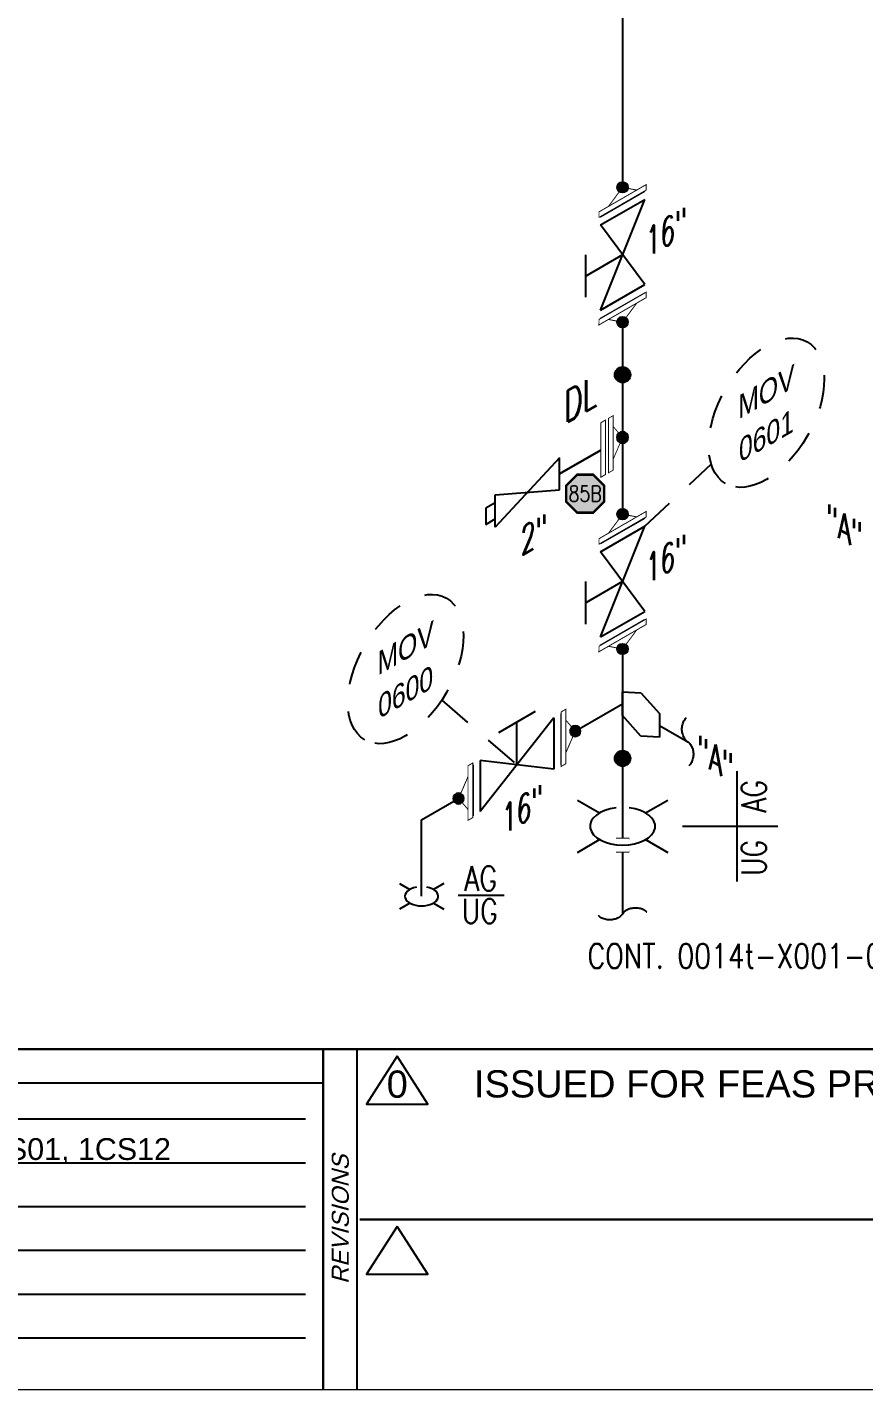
# Model space of a CAD drawing. Header units: inches. Extents: x 0 to 17.2, y 0 to 11.2.
# Drawn here: x 6.29 to 9.36, y 0.12 to 5.13 of the extents above; entities that cross this region are included whole.
import ezdxf
from ezdxf.enums import TextEntityAlignment as Align

# ---------------------------------------------------------------- set-up
doc = ezdxf.new("R2010")
doc.units = ezdxf.units.IN
doc.header["$MEASUREMENT"] = 0
doc.linetypes.add('HIDDEN2', pattern=[0.1875, 0.125, -0.0625])
for name, color, linetype in [('3', 1, 'Continuous'), ('BORDER', 3, 'Continuous'), ('BORDERTEXT', 7, 'Continuous'), ('COMP', 1, 'Continuous'), ('Continuation', 7, 'Continuous'), ('DL', 20, 'Continuous'), ('FITTINGS', 4, 'Continuous'), ('PART_PCML', 7, 'Continuous'), ('PIPE-ANNO', 150, 'HIDDEN2'), ('TEXT', 7, 'Continuous'), ('UNAS.PIPE', 251, 'Continuous'), ('WELD POINTS', 41, 'Continuous'), ('Welds', 7, 'Continuous')]:
    doc.layers.add(name, color=color, linetype=linetype)
doc.layers.add('PIPE', color=7, linetype='Continuous', lineweight=30)
doc.styles.add('FEASStandard', font='arial.ttf')
doc.styles.add('ISO30', font='simplex.shx', dxfattribs={"width": 0.85, "oblique": 30, "height": 0.075})
doc.styles.add('PART_Standard', font='romans', dxfattribs={"width": 0.8, "height": 0.09})
doc.styles.add('Richmond', font='arial.ttf')
doc.styles.add('SIMPLEX', font='ROMANS')
doc.styles.get("Standard").update_dxf_attribs({"font": 'arial.ttf'})

# ---------------------------------------------------------------- blocks, each defined once
blk = doc.blocks.new('Border')
blk.add_line((5.4322, 1.2439), (7.435, 1.2439))
for points in [[(5.4296, 1.0829), (7.435, 1.0829)], [(5.1365, 0.9222), (7.435, 0.9222)], [(4.9824, 0.7615), (7.435, 0.7615)], [(4.8221, 0.6009), (7.435, 0.6009)], [(4.9467, 0.4404), (7.435, 0.4404)]]:
    blk.add_lwpolyline(points)
at = {"layer": 'BORDER'}
for p, q in [((7.625, 0.25), (7.625, 1.5)), ((7.5, 1.375), (0.25, 1.375))]:
    blk.add_line(p, q, dxfattribs=at)
at = {"layer": 'BORDER', "const_width": 0.005}
blk.add_lwpolyline([(0.25, 0.25), (17.25, 0.25), (17.25, 11.25), (0.25, 11.25)], close=True, dxfattribs=at)
at = {"layer": 'BORDER', "const_width": 0.00833}
for points in [[(17.25, 1.5), (0.25, 1.5)], [(7.5, 0.25), (7.5, 1.5)], [(7.6336, 0.875), (10.375, 0.875)]]:
    blk.add_lwpolyline(points, dxfattribs=at)
at = {"layer": 'BORDERTEXT', "style": 'FEASStandard', "oblique": 15}
blk.add_text('REVISIONS', height=0.0625, rotation=90, dxfattribs=at).set_placement((7.5625, 0.875), align=Align.MIDDLE)
blk = doc.blocks.new('BORDER TEXT')
at = {"layer": 'BORDERTEXT'}
for tag, p, height, style in [('API_PIPE_CLASS', (5.4645, 1.2542), 0.08, 'Richmond'), ('MATERIAL1', (12.263, 1.2111), 0.08, 'Richmond'), ('CVX_PIPE_SPEC', (5.4619, 1.0932), 0.08, 'Richmond'), ('P&ID_#1', (0.25, 1.0831), 0.0625, 'FEASStandard'), ('LINE_#1', (1.4866, 1.0831), 0.0625, 'FEASStandard'), ('MATERIAL2', (12.263, 1.0395), 0.08, 'Richmond'), ('OP_TEMP', (5.1687, 0.9325), 0.08, 'Richmond'), ('P&ID_#2', (0.25, 0.9224), 0.0625, 'FEASStandard'), ('LINE_#2', (1.4866, 0.9224), 0.0625, 'FEASStandard'), ('MATERIAL3', (12.263, 0.868), 0.08, 'Richmond'), ('FROM', (5.0146, 0.7718), 0.08, 'Richmond'), ('P&ID_#3', (0.25, 0.7617), 0.0625, 'FEASStandard'), ('LINE_#3', (1.4866, 0.7617), 0.0625, 'FEASStandard'), ('MATERIAL4', (12.263, 0.6965), 0.08, 'Richmond'), ('P&ID_#4', (0.25, 0.601), 0.0625, 'FEASStandard'), ('LINE_#4', (1.4866, 0.601), 0.0625, 'FEASStandard'), ('TO', (4.8543, 0.6112), 0.08, 'Richmond'), ('MATERIAL5', (12.263, 0.5249), 0.08, 'Richmond'), ('P&ID_#5', (0.25, 0.4403), 0.0625, 'FEASStandard'), ('LINE_#5', (1.4866, 0.4403), 0.0625, 'FEASStandard'), ('MISC', (4.9789, 0.4506), 0.08, 'Richmond'), ('INSULATION', (12.9278, 0.4142), 0.0625, 'FEASStandard'), ('P&ID_#6', (0.25, 0.2796), 0.0625, 'FEASStandard'), ('LINE_#6', (1.4866, 0.2796), 0.0625, 'FEASStandard'), ('PWHT', (12.9278, 0.2806), 0.0625, 'FEASStandard')]:
    blk.add_attdef(tag, p, '', height=height, dxfattribs=dict(at, style=style))
at = {"layer": 'BORDERTEXT', "style": 'FEASStandard'}
for tag, p in [('DR.BY', (11.075, 0.5625)), ('DR.BY_DATE', (11.95, 0.5625)), ('CHK_BY', (11.075, 0.3542)), ('CHK._BY_DATE', (11.95, 0.3542))]:
    blk.add_attdef(tag, text='', height=0.1, dxfattribs=at).set_placement(p, align=Align.MIDDLE_CENTER)
at = {"layer": 'BORDERTEXT', "style": 'PART_Standard', "width": 0.8}
for tag, p in [('PLANT_NUMBER', (13.9375, 0.3836)), ('SYSTEM_NUMBER', (14.8125, 0.3836)), ('CIRCUIT_NUMBER', (15.6875, 0.3836)), ('SHEET_NUMBER', (16.5, 0.3836)), ('REVISION', (17.0625, 0.3836))]:
    blk.add_attdef(tag, text='', height=0.15, dxfattribs=at).set_placement(p, align=Align.MIDDLE_CENTER)
blk = doc.blocks.new('6_PASS-THROUGH_GRADE_00')
at = {"color": 0, "linetype": 'ByBlock', "lineweight": -2}
for p, q in [((-0.1662, 0.0959), (-0.0846, 0.0489)), ((0.0846, 0.0489), (0.1662, 0.0959)), ((-0.1662, -0.0959), (-0.0846, -0.0489)), ((-0.0241, -0.045), (0, -0.045)), ((0, -0.045), (0, -0.0932)), ((0, -0.045), (0.0241, -0.045)), ((0.0846, -0.0489), (0.1662, -0.0959)), ((-0.0241, -0.0932), (0, -0.0932)), ((0, -0.0932), (0.0241, -0.0932))]:
    blk.add_line(p, q, dxfattribs=at)
blk.add_wipeout([(-0.0241, -0.045), (0.0241, -0.045), (0.0241, -0.0932), (-0.0241, -0.0932)], dxfattribs=at)
blk.add_ellipse((0, 0), major_axis=(-0.1197, 0), ratio=0.57735, start_param=4.915034, end_param=10.792929, dxfattribs=at)
blk = doc.blocks.new('1_Text_00')
at = {"layer": 'TEXT', "style": 'PART_Standard', "width": 0.8}
blk.add_attdef('TEXT', (-0.062, -0.0144), '', height=0.09, dxfattribs=at)
blk = doc.blocks.new('1_BREAK-PIPE_PIPE_00')
at = {"color": 0, "linetype": 'ByBlock', "lineweight": -2}
for centre, major_axis in [((-0.03, 0.092), (0, -0.101)), ((0.03, -0.092), (0, 0.101))]:
    blk.add_ellipse(centre, major_axis=major_axis, ratio=0.711978, start_param=0.427466, end_param=3.141593, dxfattribs=at)
blk = doc.blocks.new('1_Tilde_30')
at = {"layer": 'PIPE-ANNO', "xscale": -0.5000000000000001, "yscale": 0.5000000000000001, "zscale": 0.5000000000000001, "rotation": 114.4010914305396}
blk.add_blockref('1_BREAK-PIPE_PIPE_00', (0, 0), dxfattribs=at)
blk = doc.blocks.new('3_VALVE_FLANGE_GATE_30')
at = {"color": 0, "linetype": 'ByBlock', "lineweight": -2}
blk.add_wipeout([(-0.1624, -0.1875), (-0.1353, -0.1719), (0, 0), (0.1353, -0.0156), (0.1624, 0), (0.1624, 0.1875), (0.1353, 0.1719), (0, 0), (-0.1353, 0.0156), (-0.1624, 0)], dxfattribs=at)
for p, q in [((0.1353, 0.1719), (-0.1353, -0.1719)), ((0.0677, 0.1953), (-0.0677, 0.1172)), ((0, 0), (0, 0.1563)), ((0.1353, 0.1719), (0.1353, -0.0156)), ((0.1624, 0.1875), (0.1624, 0)), ((-0.1624, 0), (-0.1624, -0.1875)), ((-0.1353, 0.0156), (-0.1353, -0.1719)), ((0.1353, -0.0156), (-0.1353, 0.0156))]:
    blk.add_line(p, q, dxfattribs=at)
blk = doc.blocks.new('AM9A04')
at = {"linetype": 'Continuous', "const_width": 0.01}
blk.add_lwpolyline([(0, -0.289), (0, 0.289), (-0.05, 0.318), (-0.05, -0.26)], close=True, dxfattribs=at)
at = {"const_width": 0.01}
blk.add_lwpolyline([(-0.05, -0.144), (-0.15, 0.087), (-0.05, 0.202)], dxfattribs=at)
blk = doc.blocks.new('A09')
at = {"layer": 'Welds'}
h = blk.add_hatch(color=256, dxfattribs=at)
h.dxf.hatch_style = 1
h.paths.add_polyline_path([(-0.03, 0, 1), (0.03, 0, 1)])
blk.add_circle((0, 0), 0.03, dxfattribs=at)
blk = doc.blocks.new('*U14')
blk.add_wipeout([(0.052, -0.03), (0.0173, -0.07), (0.0173, -0.1101), (0, -0.1001), (0, 0.1001), (0.0173, 0.0901), (0.0173, 0.05)]).dxf.layer = 'COMP'
at = {"layer": '3', "xscale": 0.65, "yscale": 0.65, "zscale": 0.65}
blk.add_blockref('A09', (0.052, -0.03), dxfattribs=at)
at = {"layer": 'COMP', "xscale": 0.3466300616258731, "yscale": 0.3466300616258731, "zscale": 0.3466300616258731, "rotation": 180}
blk.add_blockref('AM9A04', (0, 0), dxfattribs=at)
blk = doc.blocks.new('1_Text_30')
at = {"layer": 'TEXT', "style": 'PART_Standard', "oblique": 30, "width": 0.8}
blk.add_attdef('TEXT', (0, 0), '', height=0.09, rotation=30, dxfattribs=at)
blk = doc.blocks.new('2_WELD_SINGLE_00')
at = {"linetype": 'ByBlock', "lineweight": -2}
h = blk.add_hatch(color=0, dxfattribs=at)
edge = h.paths.add_edge_path()
edge.add_arc((0, 0), 0.0286, 0, 360)
at = {"color": 0, "linetype": 'ByBlock', "lineweight": -2}
blk.add_circle((0, 0), 0.0286, dxfattribs=at)
blk = doc.blocks.new('DL_30')
at = {"layer": 'DL', "style": 'ISO30', "oblique": 30, "width": 0.85}
blk.add_text('DL', height=0.1, rotation=30, dxfattribs=at).set_placement((-0.2098, 0.0365))
blk = doc.blocks.new('1_Cont_0')
at = {"layer": 'Continuation', "style": 'PART_Standard', "width": 0.8}
blk.add_attdef('CONT', (0, 0), '', height=0.09, dxfattribs=at)
blk = doc.blocks.new('Bleeder Valve 9')
at = {"layer": 'FITTINGS', "linetype": 'ByBlock'}
for p, q in [((0, 0.0591), (-0.2362, -0.1956)), ((0, 0), (0, 0.0591)), ((0, -0.0591), (0, 0)), ((-0.2362, -0.0768), (0, -0.0591)), ((-0.2362, -0.1956), (-0.2362, -0.0768)), ((-0.2362, -0.1068), (-0.2706, -0.1266)), ((-0.2706, -0.1266), (-0.2706, -0.1855)), ((-0.2362, -0.1656), (-0.2362, -0.1068)), ((-0.2706, -0.1855), (-0.2362, -0.1656))]:
    blk.add_line(p, q, dxfattribs=at)
blk = doc.blocks.new('O-let 3')
at = {"layer": 'FITTINGS', "linetype": 'ByBlock'}
for p, q in [((0.0338, 0.0377), (-0.0338, -0.0377)), ((0.1013, 0.0417), (0.0338, 0.0377)), ((0.1013, -0.0457), (0.1013, 0.0417)), ((-0.0338, -0.0377), (-0.0338, -0.1251)), ((0.0338, -0.1212), (0.1013, -0.0457)), ((-0.0338, -0.1251), (0.0338, -0.1212))]:
    blk.add_line(p, q, dxfattribs=at)
blk = doc.blocks.new('1_Tilde_00')
at = {"layer": 'PIPE-ANNO', "xscale": -0.5000000000000001, "yscale": 0.5, "zscale": 0.5}
blk.add_blockref('1_BREAK-PIPE_PIPE_00', (0, 0), dxfattribs=at)
blk = doc.blocks.new('1_Text_330')
at = {"layer": 'TEXT', "style": 'PART_Standard', "oblique": 330, "width": 0.8}
blk.add_attdef('3/4"', (0, 0), '', height=0.09, rotation=330, dxfattribs=at)
blk = doc.blocks.new('1_ID-BUBBLE_INSTRUMENT_30')
at = {"color": 0, "linetype": 'ByBlock', "lineweight": -2}
blk.add_ellipse((0, 0), major_axis=(-0.1502, -0.2601), ratio=0.57735, dxfattribs=at)
at = {"color": 0, "linetype": 'ByBlock', "lineweight": -2, "oblique": 30}
for tag, p in [('INST.TYPE', (-0.0187, 0.067)), ('NUM', (-0.0187, -0.0943))]:
    blk.add_attdef(tag, text='', height=0.075, rotation=30, dxfattribs=at).set_placement(p, align=Align.MIDDLE_CENTER)
blk = doc.blocks.new('AG UG SYMBOL')
blk.add_wipeout([(0, 0), (-0.0315, -0.0546), (0.0315, -0.0546)]).dxf.layer = 'FITTINGS'
at = {"layer": 'FITTINGS', "linetype": 'ByBlock', "lineweight": -2}
for p, q in [((-0.0812, 0.0469), (-0.0433, 0.025)), ((0.0812, 0.0469), (0.0433, 0.025)), ((-0.0433, -0.025), (-0.0812, -0.0469)), ((0.0433, -0.025), (0.0812, -0.0469))]:
    blk.add_line(p, q, dxfattribs=at)
at = {"layer": 'FITTINGS'}
blk.add_ellipse((0, 0), major_axis=(-0.0612, 0), ratio=0.57735, start_param=5.03414, end_param=10.673824, dxfattribs=at)
blk = doc.blocks.new('PART_PCML')
blk.add_hatch(color=0).paths.add_polyline_path([(-0.0699, -0.029), (-0.029, -0.0699), (0.029, -0.0699), (0.0699, -0.029), (0.0699, 0.029), (0.029, 0.0699), (-0.029, 0.0699), (-0.0699, 0.029)])
at = {"color": 7, "const_width": 0.009}
blk.add_lwpolyline([(-0.0699, 0.029), (-0.029, 0.0699), (0.029, 0.0699), (0.0699, 0.029), (0.0699, -0.029), (0.029, -0.0699), (-0.029, -0.0699), (-0.0699, -0.029), (-0.0699, 0.029), (-0.029, 0.0699)], dxfattribs=at)
at = {"color": 18, "true_color": 0x000000}
blk.add_lwpolyline([(-0.029, 0.0699), (-0.0699, 0.029), (-0.0699, -0.029), (-0.029, -0.0699), (0.029, -0.0699), (0.0699, -0.029), (0.0699, 0.029), (0.029, 0.0699)], close=True, dxfattribs=at)
at = {"color": 7, "true_color": 0xffffff, "style": 'SIMPLEX', "width": 0.8, "flags": 1}
for tag, p in [('CIRCUIT', (-0.0939, 0.0889)), ('DM', (-0.0527, -0.1332)), ('TYPE', (-0.0749, -0.2043))]:
    blk.add_attdef(tag, p, '', height=0.0586, dxfattribs=at)
at = {"color": 7, "true_color": 0xffffff, "style": 'SIMPLEX', "width": 0.8}
blk.add_attdef('DMDISP', text='', height=0.0586, dxfattribs=at).set_placement((0, 0), align=Align.MIDDLE_CENTER)

msp = doc.modelspace()

# ---------------------------------------------------------------- linework, layer by layer
for p, q in [((8.4747, 5.4692), (8.4747, 2.1243)), ((7.7363, 2.217), (8.4747, 2.6434)), ((8.6098, 2.5639), (8.7138, 2.5039)), ((7.7363, 1.9363), (7.7363, 2.217))]:
    msp.add_line(p, q)
at = {"layer": 'BORDERTEXT'}
for points in [[(7.6467, 1.349), (7.5338, 1.1734), (7.7595, 1.1734)], [(7.6467, 0.724), (7.5338, 0.5484), (7.7595, 0.5484)]]:
    msp.add_lwpolyline(points, close=True, dxfattribs=at)
at = {"layer": 'PIPE', "linetype": 'Continuous'}
msp.add_line((8.2431, 3.4874), (8.3944, 3.5747), dxfattribs=at)
at = {"layer": 'PIPE-ANNO', "linetype": 'Continuous'}
for p, q in [((8.8945, 2.396), (8.8945, 1.9907)), ((8.6945, 2.1934), (9.0445, 2.1934))]:
    msp.add_line(p, q, dxfattribs=at)
at = {"layer": 'TEXT'}
msp.add_line((7.8707, 1.9408), (8.0397, 1.9408), dxfattribs=at)
at = {"layer": 'UNAS.PIPE'}
msp.add_line((8.4747, 2.1243), (8.4747, 1.872), dxfattribs=at)

# ---------------------------------------------------------------- block references
msp.add_blockref('1_Tilde_00', (8.7138, 2.5039))
at = {"rotation": 337.2979848705455}
msp.add_blockref('1_Tilde_30', (8.4747, 1.872), dxfattribs=at)
at = {"layer": 'BORDER'}
msp.add_blockref('Border', (-0.125, -0.125), dxfattribs=at)
at = {"layer": 'BORDERTEXT'}
ref = msp.add_blockref('BORDER TEXT', (-0.125, -0.125), dxfattribs=at)
ref.add_attrib('CVX_PIPE_SPEC', 'A, A7, 15A, 1CB1S01, 1CS12', (5.3369, 0.9682), dxfattribs={"height": 0.08, "style": 'Richmond'})
at = {"layer": 'Continuation'}
msp.add_blockref('1_Cont_0', (8.3461, 1.6719), dxfattribs=at).add_auto_attribs({'CONT': 'CONT. 0014t-X001-010-06'})
at = {"layer": 'DL'}
msp.add_blockref('DL_30', (8.4713, 3.6344), dxfattribs=at)
at = {"layer": 'FITTINGS', "xscale": -1}
msp.add_blockref('O-let 3', (8.576, 2.6454), dxfattribs=at)
at = {"layer": 'PIPE'}
ref = msp.add_blockref('1_Text_330', (9.3117, 3.2774), dxfattribs=at)
ref.add_attrib('3/4"', '"A"', dxfattribs={"layer": 'TEXT', "height": 0.09, "rotation": 330, "style": 'PART_Standard', "oblique": 330, "width": 0.8}).set_placement((9.3117, 3.2774), align=Align.MIDDLE_CENTER)
ref = msp.add_blockref('1_Text_330', (8.8381, 2.4287), dxfattribs=at)
ref.add_attrib('3/4"', '"A"', dxfattribs={"layer": 'TEXT', "height": 0.09, "rotation": 330, "style": 'PART_Standard', "oblique": 330, "width": 0.8}).set_placement((8.8381, 2.4287), align=Align.MIDDLE_CENTER)
at = {"layer": 'PIPE-ANNO'}
msp.add_blockref('1_ID-BUBBLE_INSTRUMENT_30', (9.0032, 3.712), dxfattribs=at).add_auto_attribs({'INST.TYPE': 'MOV', 'NUM': '0601'})
at = {"layer": 'TEXT'}
for name, p, values in [('1_Text_30', (8.1011, 3.1854), {'TEXT': '2"'}), ('1_Text_00', (7.9552, 1.9708), {'TEXT': 'AG'}), ('1_Text_00', (7.9457, 1.8508), {'TEXT': 'UG'})]:
    msp.add_blockref(name, p, dxfattribs=at).add_auto_attribs(values)
at = {"layer": 'TEXT', "rotation": 90}
for p, values in [((8.9872, 2.3054), {'TEXT': 'AG'}), ((8.9872, 2.0728), {'TEXT': 'UG'})]:
    msp.add_blockref('1_Text_00', p, dxfattribs=at).add_auto_attribs(values)
at = {"layer": 'WELD POINTS'}
for p in [(8.4747, 3.851), (8.4747, 2.4425)]:
    msp.add_blockref('2_WELD_SINGLE_00', p, dxfattribs=at)

# ---------------------------------------------------------------- texts
at = {"layer": 'BORDERTEXT', "style": 'FEASStandard'}
msp.add_text('ISSUED FOR FEAS PROJECT', height=0.1, dxfattribs=at).set_placement((8.9026, 1.2476), align=Align.MIDDLE_CENTER)
msp.add_attdef('0', text='', height=0.1, dxfattribs=at).set_placement((7.6467, 1.2466), align=Align.MIDDLE_CENTER)

# ---------------------------------------------------------------- next in the draw order: block references
at = {"layer": 'FITTINGS', "yscale": -1, "rotation": 299.9999999999999}
for p in [(8.4747, 4.2918), (8.4747, 3.0918)]:
    msp.add_blockref('3_VALVE_FLANGE_GATE_30', p, dxfattribs=at)
at = {"layer": 'FITTINGS'}
for name, p in [('3_VALVE_FLANGE_GATE_30', (8.0864, 2.4192)), ('6_PASS-THROUGH_GRADE_00', (8.4747, 2.1934)), ('AG UG SYMBOL', (7.7363, 1.9363))]:
    msp.add_blockref(name, p, dxfattribs=at)

# ---------------------------------------------------------------- next in the draw order: wipeouts: each hides what was drawn before it
msp.add_wipeout([(8.3944, 3.4747), (8.3944, 3.5147), (8.3944, 3.5747), (8.3944, 3.6348), (8.3944, 3.6748), (8.4401, 3.7012), (8.4401, 3.6611), (8.4747, 3.6211), (8.4401, 3.5411), (8.4401, 3.501)]).dxf.layer = 'COMP'

# ---------------------------------------------------------------- next in the draw order: linework, layer by layer
at = {"layer": 'COMP', "linetype": 'Continuous'}
for points, const_width in [([(8.4117, 3.6848), (8.4117, 3.4847), (8.3944, 3.4747), (8.3944, 3.6748)], 0.00347), ([(8.4228, 3.6912), (8.4401, 3.7012), (8.4401, 3.501), (8.4228, 3.491)], 0.003)]:
    msp.add_lwpolyline(points, close=True, dxfattribs=dict(at, const_width=const_width))
at = {"layer": 'COMP', "const_width": 0.003}
msp.add_lwpolyline([(8.4401, 3.5411), (8.4747, 3.6211), (8.4401, 3.6611)], dxfattribs=at)

# ---------------------------------------------------------------- next in the draw order: block references
at = {"layer": 'COMP', "ltscale": 0.65}
for p, rotation in [((8.4747, 4.4793), 120.0000000000002), ((8.4747, 4.1043), 300.0000000000001), ((8.4747, 3.2793), 120.0000000000002), ((8.4747, 2.9043), 300.0000000000001)]:
    msp.add_blockref('*U14', p, dxfattribs=dict(at, rotation=rotation))
at = {"layer": 'COMP', "ltscale": 0.65, "xscale": -1, "rotation": 180}
msp.add_blockref('*U14', (8.2488, 2.5129), dxfattribs=at)
at = {"layer": 'COMP', "ltscale": 0.65, "xscale": -1}
msp.add_blockref('*U14', (7.924, 2.3254), dxfattribs=at)
at = {"layer": 'FITTINGS'}
msp.add_blockref('Bleeder Valve 9', (8.2431, 3.4874), dxfattribs=at)
at = {"layer": 'PIPE-ANNO'}
msp.add_blockref('1_ID-BUBBLE_INSTRUMENT_30', (7.6777, 2.7708), dxfattribs=at).add_auto_attribs({'INST.TYPE': 'MOV', 'NUM': '0600'})
at = {"layer": 'TEXT'}
msp.add_blockref('1_Text_30', (8.0322, 2.1604), dxfattribs=at).add_auto_attribs({'TEXT': '16"'})
at = {"layer": 'Welds', "xscale": -0.7000000000000002, "yscale": 0.7000000000000002, "zscale": 0.7000000000000001, "rotation": 180}
msp.add_blockref('A09', (8.4747, 3.6211), dxfattribs=at)

# ---------------------------------------------------------------- next in the draw order: linework, layer by layer
at = {"layer": 'PIPE-ANNO'}
for p, q in [((8.5559, 3.2949), (8.8002, 3.5227)), ((7.8107, 2.6564), (8.0864, 2.4192))]:
    msp.add_line(p, q, dxfattribs=at)

# ---------------------------------------------------------------- next in the draw order: block references
at = {"layer": 'PART_PCML', "color": 13}
msp.add_blockref('PART_PCML', (8.3372, 3.4147), dxfattribs=at).add_auto_attribs({'DMDISP': '85B'})
at = {"layer": 'TEXT'}
for p in [(8.5606, 4.2798), (8.5606, 3.0798)]:
    msp.add_blockref('1_Text_30', p, dxfattribs=at).add_auto_attribs({'TEXT': '16"'})

doc.saveas('drawing.dxf')
